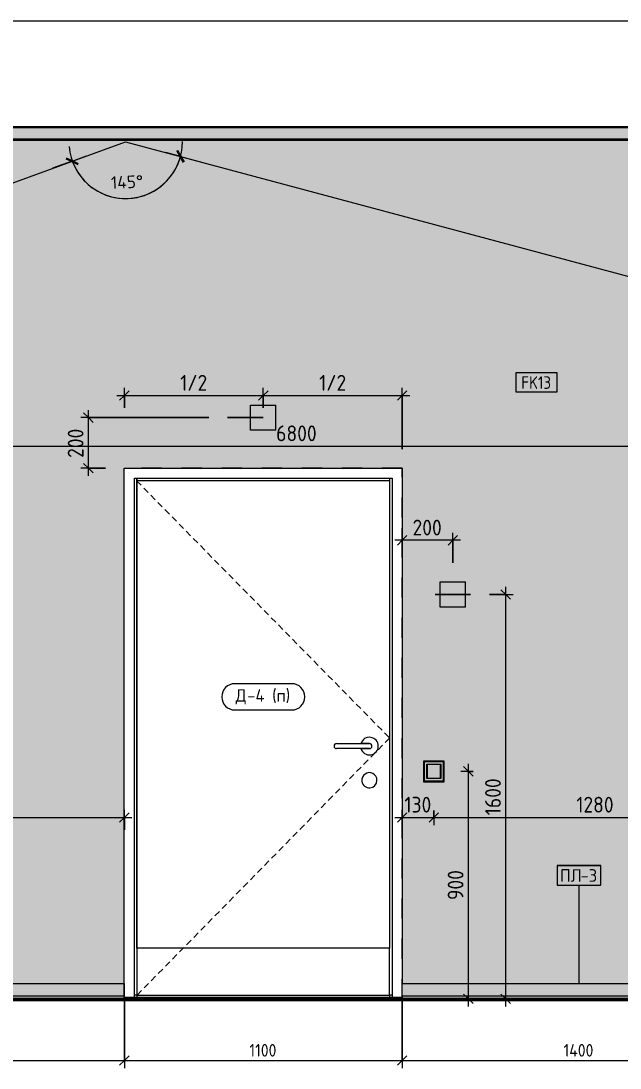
# Model space of a CAD drawing. Header units: millimetres. Extents: x 35124 to 170704, y -1987 to 12522.
# Drawn here: x 127059 to 129430, y 8126 to 12270 of the extents above; entities that cross this region are included whole.
import ezdxf

# ---------------------------------------------------------------- set-up
doc = ezdxf.new("R2010")
doc.units = ezdxf.units.MM
doc.linetypes.add('200_ШТРИХ__ш1_п0_6_', pattern=[40, 25, -15])
doc.linetypes.add('Штрих', pattern=[158.75, 79.375, -79.375])
for name, color, linetype, lineweight in [('A-ANNO-DIMS', 7, 'Continuous', 9), ('A-ANNO-DIMS-25', 7, 'Continuous', 9), ('A-DOOR', 7, 'Continuous', 9), ('A-DOOR-2', 7, '200_ШТРИХ__ш1_п0_6_', 9), ('A-DOOR-3', 7, 'Штрих', 9), ('A-DOOR-FRAM-1', 7, 'Continuous', 9), ('A-DOOR-IDEN', 7, 'Continuous', 9), ('A-FLOR', 7, 'Continuous', 9), ('A-GENM', 7, 'Continuous', 9), ('A-GENM-IDEN', 7, 'Continuous', 9), ('A-WALL-IDEN', 7, 'Continuous', 9), ('A-WALL-PATT', 7, 'Continuous', 9), ('I-WALL', 7, 'Continuous', 9), ('Ограждение', 7, 'Continuous', 9), ('Поручни', 7, 'Continuous', 9), ('Электрические приборы', 7, 'Continuous', 9)]:
    doc.layers.add(name, color=color, linetype=linetype, lineweight=lineweight)
for name, color, linetype, lineweight, true_color in [('A-CLNG-1', 7, 'Continuous', 9, 0x787878), ('A-CLNG-FNSH-1', 7, 'Continuous', 30, 0x3c3c3c), ('A-FLOR-1', 7, 'Continuous', 9, 0x787878), ('A-FLOR-FNSH-1', 7, 'Continuous', 30, 0x3c3c3c), ('Q-SPCQ-1', 9, 'Continuous', 9, 0x808080), ('Q-SPCQ-2', 7, 'Continuous', 9, 0x7f7f7f)]:
    doc.layers.add(name, color=color, linetype=linetype, lineweight=lineweight, true_color=true_color)
doc.styles.add('GOST Common_1', font='GOST_Common.ttf', dxfattribs={"height": 50})
doc.styles.add('GOST Common_2', font='GOST_Common.ttf', dxfattribs={"width": 0.9, "height": 50})
doc.styles.add('ISOCPEUR_1', font='isocpeur.ttf', dxfattribs={"width": 0.9, "height": 62.5})
doc.styles.add('ISOCPEUR_2', font='isocpeur.ttf', dxfattribs={"width": 0.9, "height": 50})
doc.styles.add('ISOCPEUR_3', font='isocpeur.ttf', dxfattribs={"height": 50})
doc.dimstyles.new('ISO-2_0_0_9К_Средний_округл2', dxfattribs={"dimscale": 304.8, "dimtxt": 49.799059, "dimasz": 0.123031, "dimexe": 0.098425, "dimexo": 0, "dimgap": 0, "dimtad": 1, "dimdec": 0, "dimrnd": 10, "dimzin": 0, "dimdsep": 46, "dimtxsty": 'ISOCPEUR_2', "dimblk1": 'OBLIQUE', "dimblk2": 'OBLIQUE', "dimsah": 1, "dimcen": 0.09, "dimdle": 0.098425, "dimazin": 0, "dimtfac": 1, "dimtdec": 4, "dimtix": 1, "dimtmove": 0, "dimatfit": 3, "dimfxl": 1, "dimtvp": 1, "dimtolj": 1, "dimtzin": 0, "dimarcsym": 2})
doc.dimstyles.new('ISO-2_0_1_0K__СРЕДНИЙ_3', dxfattribs={"dimscale": 304.8, "dimtxt": 49.799059, "dimasz": 0.123031, "dimexe": 0.19685, "dimexo": 0.123031, "dimgap": 0.082021, "dimtad": 1, "dimdec": 3, "dimrnd": 0.001, "dimdsep": 46, "dimtxsty": 'ISOCPEUR_3', "dimblk1": 'OBLIQUE', "dimblk2": 'OBLIQUE', "dimsah": 1, "dimcen": 0.09, "dimdle": 0.19685, "dimadec": 0, "dimazin": 0, "dimtfac": 1, "dimtdec": 4, "dimtix": 1, "dimtmove": 0, "dimatfit": 3, "dimfxl": 1, "dimtvp": 1, "dimtolj": 1, "dimtzin": 0, "dimarcsym": 2})
doc.dimstyles.new('ISO-2_5_0_9К_БОЛЬШОЙ_1', dxfattribs={"dimscale": 304.8, "dimtxt": 62.248823, "dimasz": 0.123031, "dimexe": 0.098425, "dimexo": 0.246063, "dimgap": 0, "dimtad": 1, "dimdec": 0, "dimrnd": 10, "dimzin": 0, "dimdsep": 46, "dimtxsty": 'ISOCPEUR_1', "dimblk1": 'OBLIQUE', "dimblk2": 'OBLIQUE', "dimsah": 1, "dimcen": 0.09, "dimdle": 0.098425, "dimazin": 0, "dimtfac": 1, "dimtdec": 4, "dimtix": 1, "dimtmove": 0, "dimatfit": 3, "dimfxl": 1, "dimtvp": 1, "dimtolj": 1, "dimtzin": 0, "dimarcsym": 2})

# ---------------------------------------------------------------- blocks, each defined once
blk = doc.blocks.new('110_Дверь_СКБ_1Ст_Внутренняя1 - Д-4 1100x2100h_су мгн-31586709-Развертка 3_19-3')
at = {"layer": 'A-DOOR'}
for p, q in [((-68310, 10450), (-69310, 10450)), ((-69310, 8600), (-69310, 10450)), ((-68310, 10450), (-68310, 8600)), ((-68520, 9410), (-68390, 9410)), ((-68390, 9410), (-68423.5, 9410)), ((-68390, 9390), (-68520, 9390)), ((-68423.5, 9390), (-68390, 9390)), ((-68310, 8600), (-69310, 8600)), ((-69310, 8600), (-69310, 8414)), ((-68310, 8414), (-68310, 8600)), ((-69310, 8414), (-68310, 8414))]:
    blk.add_line(p, q, dxfattribs=at)
for centre, radius, start, end in [((-68520, 9400), 10, 90, 270), ((-68390, 9400), 35, 0, 163.3985), ((-68390, 9400), 10, 270, 90), ((-68390, 9400), 10, 270, 90), ((-68390, 9400), 35, 196.6015, 0), ((-68390, 9265), 30, 0, 188.1699), ((-68390, 9265), 30, 188.1699, 0)]:
    blk.add_arc(centre, radius, start, end, dxfattribs=at)
at = {"layer": 'A-DOOR-2'}
for p, q in [((-69311.4, 10450), (-68310, 9432)), ((-68310, 9432), (-68363.4, 9377.6)), ((-68367.2, 9373.8), (-69310, 8414))]:
    blk.add_line(p, q, dxfattribs=at)
at = {"layer": 'A-DOOR-3'}
for p, q in [((-68260, 10500), (-69360, 10500)), ((-69360, 8400), (-69360, 10500)), ((-68260, 10500), (-69360, 10500)), ((-69360, 8400), (-69360, 10500)), ((-68260, 8400), (-68260, 10500)), ((-68260, 8400), (-68260, 10500))]:
    blk.add_line(p, q, dxfattribs=at)
at = {"layer": 'A-DOOR-FRAM-1'}
for p, q in [((-69320, 8406.3), (-69320, 10460)), ((-69320, 10460), (-68300, 10460)), ((-69310, 10450), (-69310, 10460)), ((-69310, 10460), (-69310, 8600)), ((-68310, 10450), (-69310, 10450)), ((-68310, 10460), (-68310, 10450)), ((-68310, 10460), (-68310, 8600)), ((-68300, 10460), (-68300, 8406.3)), ((-69310, 8414), (-69320, 8414)), ((-69310, 8414), (-69310, 8406.3)), ((-68310, 8414), (-68310, 8406.3)), ((-68300, 8414), (-68310, 8414))]:
    blk.add_line(p, q, dxfattribs=at)
blk = doc.blocks.new('Плинтус - Плинтус темный _ст_школа_-33411252-Развертка 3_19-3')
at = {"layer": 'A-GENM'}
blk.add_hatch(color=256, dxfattribs=at).paths.add_polyline_path([(-70710, 8410), (-69360.5, 8410), (-69360.5, 8460), (-70710, 8460)])
for p, q in [((-70710, 8460), (-69360.5, 8460)), ((-70710, 8410), (-70710, 8460)), ((-69360.5, 8460), (-69360.5, 8410)), ((-69360.5, 8410), (-70710, 8410))]:
    blk.add_line(p, q, dxfattribs=at)
blk = doc.blocks.new('Плинтус - Плинтус темный _ст_школа_-33411210-Развертка 3_19-3')
at = {"layer": 'A-GENM'}
blk.add_hatch(color=256, dxfattribs=at).paths.add_polyline_path([(-67443.1, 8410), (-66860, 8410), (-66860, 8460), (-68260.5, 8460), (-68260.5, 8410), (-67730.1, 8410)])
for p, q in [((-68260.5, 8460), (-66860, 8460)), ((-68260.5, 8410), (-68260.5, 8460)), ((-66860, 8460), (-66860, 8410)), ((-66860, 8410), (-68260.5, 8410))]:
    blk.add_line(p, q, dxfattribs=at)
blk = doc.blocks.new('Switch1 - Svitch х1-27745830-Развертка 3_19-3')
at = {"layer": 'Электрические приборы'}
h = blk.add_hatch(color=256, dxfattribs=at)
h.paths.add_polyline_path([(-68094, 9259), (-68094, 9341), (-68176, 9341), (-68176, 9259), (-68097, 9259)])
h.paths.add_polyline_path([(-68162, 9260), (-68175, 9260), (-68175, 9340), (-68095, 9340), (-68095, 9260), (-68160.7, 9260)])
h = blk.add_hatch(color=256, dxfattribs=at)
h.paths.add_polyline_path([(-68163, 9262), (-68097, 9262), (-68097, 9338), (-68173, 9338), (-68173, 9262)])
h.paths.add_polyline_path([(-68163, 9272), (-68163, 9328), (-68107, 9328), (-68107, 9272), (-68162, 9272)])
h.paths.add_polyline_path([(-68108, 9273), (-68108, 9327), (-68162, 9327), (-68162, 9273), (-68124.8, 9273)])
for p, q in [((-68176, 9341), (-68176, 9259)), ((-68094, 9341), (-68176, 9341)), ((-68175, 9340), (-68095, 9340)), ((-68175, 9260), (-68175, 9340)), ((-68173, 9338), (-68173, 9262)), ((-68097, 9338), (-68173, 9338)), ((-68163, 9328), (-68107, 9328)), ((-68163, 9272), (-68163, 9328)), ((-68162, 9327), (-68162, 9273)), ((-68108, 9327), (-68162, 9327)), ((-68108, 9273), (-68108, 9327)), ((-68107, 9328), (-68107, 9272)), ((-68097, 9262), (-68097, 9338)), ((-68095, 9340), (-68095, 9260)), ((-68094, 9259), (-68094, 9341)), ((-68176, 9259), (-68094, 9259)), ((-68095, 9260), (-68175, 9260)), ((-68173, 9262), (-68097, 9262)), ((-68107, 9272), (-68163, 9272)), ((-68162, 9273), (-68108, 9273))]:
    blk.add_line(p, q, dxfattribs=at)
blk = doc.blocks.new('Проводная кнопка сброса GC-0421W1 - Кнопка выхода 2-29719815-Развертка 3_19-3')
at = {"layer": 'Q-SPCQ-2'}
blk.add_hatch(color=256, dxfattribs=at).paths.add_polyline_path([(-68110, 9950), (-68010, 9950), (-68010, 10050), (-68110, 10050)])
at = {"layer": 'Q-SPCQ-1'}
for p, q in [((-68110, 10050), (-68010, 10050)), ((-68110, 9950), (-68110, 10050)), ((-68010, 9950), (-68010, 10050)), ((-68129.2, 10000), (-67990.1, 10000)), ((-67990.1, 10000), (-68129.2, 10000)), ((-68010.4, 10000), (-68109.3, 10000)), ((-68108.8, 10000), (-68009.8, 10000)), ((-68099.9, 10000), (-68020.7, 10000)), ((-68020.7, 10000), (-68099.9, 10000)), ((-68010, 9950), (-68110, 9950))]:
    blk.add_line(p, q, dxfattribs=at)
blk = doc.blocks.new('оповещатель охранно-звуковойrfa - Сигнальная лампа-29719814-Развертка 3_19-3')
at = {"layer": 'Q-SPCQ-2'}
blk.add_hatch(color=256, dxfattribs=at).paths.add_polyline_path([(-68760, 10650), (-68760, 10750), (-68860, 10750), (-68860, 10650)])
at = {"layer": 'Q-SPCQ-1'}
for p, q in [((-68860, 10750), (-68760, 10750)), ((-68860, 10650), (-68860, 10750)), ((-68760, 10650), (-68760, 10750)), ((-68952.1, 10700), (-68810.4, 10700)), ((-68952.1, 10700), (-68810.4, 10700)), ((-68810.4, 10700), (-68952.1, 10700)), ((-68952.1, 10700), (-68810.4, 10700)), ((-68950.4, 10700), (-68811.4, 10700)), ((-68811.4, 10700), (-68950.4, 10700)), ((-68760, 10650), (-68860, 10650))]:
    blk.add_line(p, q, dxfattribs=at)
blk = doc.blocks.new('Ограждение - Ограждение-32882246-Развертка 3_19-3')
at = {"layer": 'Ограждение'}
blk.add_hatch(color=256, dxfattribs=at).paths.add_polyline_path([(-69244.2, 8400), (-68605.5, 8400), (-68605.5, 8402), (-68265.5, 8402), (-68265.5, 8400), (-68260, 8400), (-68260, 8406.3), (-69360, 8406.3), (-69360, 8400), (-69334.2, 8400), (-69334.2, 8402), (-69244.2, 8402)])
at = {"layer": 'Поручни'}
blk.add_line((-69360, 8406.3), (-68260, 8406.3), dxfattribs=at)
blk = doc.blocks.new('DIMBLOCK64-Развертка 3_19-3')
at = {"layer": 'A-ANNO-DIMS-25'}
for p, q in [((126118.3, 8410), (126118.3, 8125.8)), ((126118.3, 8155.8), (126118.3, 8410)), ((127468.3, 8400), (127468.3, 8125.8)), ((127468.3, 8155.8), (127468.3, 8400)), ((126118.3, 8155.8), (127468.3, 8155.8))]:
    blk.add_line(p, q, dxfattribs=at)
at = {"layer": 'A-ANNO-DIMS-25', "lineweight": 20}
for p, q in [((126118.3, 8155.8), (126137, 8174.6)), ((127468.3, 8155.8), (127487, 8174.6)), ((126118.3, 8155.8), (126099.5, 8137.1)), ((127468.3, 8155.8), (127449.5, 8137.1))]:
    blk.add_line(p, q, dxfattribs=at)
at = {"layer": 'A-ANNO-DIMS-25', "color": 0, "insert": (126734.4, 8221.1), "char_height": 50, "width": 141.353, "attachment_point": 1, "line_spacing_factor": 1.149209, "style": 'ISOCPEUR_2'}
blk.add_mtext('1350', dxfattribs=at)
blk = doc.blocks.new('_Oblique')
at = {"color": 0, "linetype": 'ByBlock', "lineweight": -2}
blk.add_line((-0.5, -0.5), (0.5, 0.5), dxfattribs=at)
blk = doc.blocks.new('DIMBLOCK65-Развертка 3_19-3')
at = {"layer": 'A-ANNO-DIMS-25'}
for p, q in [((127468.3, 8400), (127468.3, 8125.8)), ((127468.3, 8155.8), (127468.3, 8400)), ((128567.8, 8410), (128567.8, 8125.8)), ((128567.8, 8155.8), (128567.8, 8410)), ((127468.3, 8155.8), (128567.8, 8155.8))]:
    blk.add_line(p, q, dxfattribs=at)
at = {"layer": 'A-ANNO-DIMS-25', "lineweight": 20}
for p, q in [((127468.3, 8155.8), (127487, 8174.6)), ((128567.8, 8155.8), (128586.5, 8174.6)), ((127468.3, 8155.8), (127449.5, 8137.1)), ((128567.8, 8155.8), (128549, 8137.1))]:
    blk.add_line(p, q, dxfattribs=at)
at = {"layer": 'A-ANNO-DIMS-25', "color": 0, "insert": (127963.4, 8221.1), "char_height": 50, "width": 131.01, "attachment_point": 1, "line_spacing_factor": 1.149209, "style": 'ISOCPEUR_2'}
blk.add_mtext('1100', dxfattribs=at)
blk = doc.blocks.new('DIMBLOCK66-Развертка 3_19-3')
at = {"layer": 'A-ANNO-DIMS-25'}
for p, q in [((128567.8, 8410), (128567.8, 8125.8)), ((128567.8, 8155.8), (128567.8, 8410)), ((129968.3, 8400), (129968.3, 8125.8)), ((129968.3, 8155.8), (129968.3, 8400)), ((128567.8, 8155.8), (129968.3, 8155.8))]:
    blk.add_line(p, q, dxfattribs=at)
at = {"layer": 'A-ANNO-DIMS-25', "lineweight": 20}
for p, q in [((128567.8, 8155.8), (128586.5, 8174.6)), ((129968.3, 8155.8), (129987, 8174.6)), ((128567.8, 8155.8), (128549, 8137.1)), ((129968.3, 8155.8), (129949.5, 8137.1))]:
    blk.add_line(p, q, dxfattribs=at)
at = {"layer": 'A-ANNO-DIMS-25', "color": 0, "insert": (129206.7, 8221.1), "char_height": 50, "width": 147.099, "attachment_point": 1, "line_spacing_factor": 1.149209, "style": 'ISOCPEUR_2'}
blk.add_mtext('1400', dxfattribs=at)
blk = doc.blocks.new('DIMBLOCK81-Развертка 3_19-3')
at = {"layer": 'A-ANNO-DIMS-25'}
for p, q in [((127262.1, 11715), (127318.5, 11735.5)), ((127690.5, 11733.7), (127632.6, 11749.2)), ((127690.5, 11733.7), (127770.2, 11712.3)), ((127262.1, 11715), (127184.6, 11686.8)), ((127262.1, 11715), (127262.1, 11715))]:
    blk.add_line(p, q, dxfattribs=at)
at = {"layer": 'A-ANNO-DIMS-25', "lineweight": 30}
for p, q in [((127690.5, 11733.7), (127677.3, 11756.6)), ((127690.5, 11733.7), (127703.8, 11710.7)), ((127262.1, 11715), (127238.1, 11726.2)), ((127262.1, 11715), (127286.1, 11703.8))]:
    blk.add_line(p, q, dxfattribs=at)
at = {"layer": 'A-ANNO-DIMS-25'}
for start, end in [(184.7079, 0.2921), (200, 345)]:
    blk.add_arc((127473.4, 11791.9), 224.8, start, end, dxfattribs=at)
at = {"layer": 'A-ANNO-DIMS-25', "color": 0, "insert": (127414.2, 11654.7), "char_height": 50, "width": 156.292, "attachment_point": 1, "rotation": 2.5, "line_spacing_factor": 1.149209, "style": 'ISOCPEUR_3'}
blk.add_mtext('145°', dxfattribs=at)
blk = doc.blocks.new('DIMBLOCK83-Развертка 3_19-3')
at = {"layer": 'A-ANNO-DIMS-25'}
for p, q in [((124748.3, 10539), (124748.3, 10617.5)), ((131548.3, 10539), (131548.3, 10617.5)), ((124718.3, 10587.5), (131578.3, 10587.5)), ((124748.3, 10587.5), (124748.3, 10539)), ((131548.3, 10587.5), (131548.3, 10539))]:
    blk.add_line(p, q, dxfattribs=at)
at = {"layer": 'A-ANNO-DIMS-25', "lineweight": 20}
for p, q in [((124748.3, 10587.5), (124729.5, 10568.7)), ((124748.3, 10587.5), (124767, 10606.2)), ((131548.3, 10587.5), (131529.5, 10568.7)), ((131548.3, 10587.5), (131567, 10606.2))]:
    blk.add_line(p, q, dxfattribs=at)
at = {"layer": 'A-ANNO-DIMS-25', "color": 0, "insert": (128069.2, 10669.1), "char_height": 62.5, "width": 189.619, "attachment_point": 1, "line_spacing_factor": 1.149209, "style": 'ISOCPEUR_1'}
blk.add_mtext('6800', dxfattribs=at)
blk = doc.blocks.new('DIMBLOCK85-Развертка 3_19-3')
at = {"layer": 'A-ANNO-DIMS-25'}
for p, q in [((128829.8, 8370), (128829.8, 9330)), ((128848.3, 9300), (128799.8, 9300)), ((128829.8, 9300), (128848.3, 9300)), ((128878.3, 8400), (128799.8, 8400)), ((128829.8, 8400), (128878.3, 8400))]:
    blk.add_line(p, q, dxfattribs=at)
at = {"layer": 'A-ANNO-DIMS-25', "lineweight": 20}
for p, q in [((128829.8, 9300), (128811, 9318.8)), ((128829.8, 9300), (128848.5, 9281.2)), ((128829.8, 8400), (128811, 8418.7)), ((128829.8, 8400), (128848.5, 8381.2))]:
    blk.add_line(p, q, dxfattribs=at)
at = {"layer": 'A-ANNO-DIMS-25', "color": 0, "insert": (128748.1, 8790.7), "char_height": 62.5, "width": 142.215, "attachment_point": 1, "rotation": 90, "line_spacing_factor": 1.149209, "style": 'ISOCPEUR_1'}
blk.add_mtext('900', dxfattribs=at)
blk = doc.blocks.new('DIMBLOCK89-Развертка 3_19-3')
at = {"layer": 'A-ANNO-DIMS-25'}
for p, q in [((128538.3, 9117.7), (128693.3, 9117.7)), ((128568.3, 9069.2), (128568.3, 9147.7)), ((128568.3, 9117.7), (128568.3, 9069.2)), ((128693.3, 9145), (128693.3, 9087.7)), ((128693.3, 9117.7), (128693.3, 9145))]:
    blk.add_line(p, q, dxfattribs=at)
at = {"layer": 'A-ANNO-DIMS-25', "lineweight": 20}
for p, q in [((128568.3, 9117.7), (128549.5, 9099)), ((128568.3, 9117.7), (128587, 9136.5)), ((128693.3, 9117.7), (128674.5, 9099)), ((128693.3, 9117.7), (128712, 9136.5))]:
    blk.add_line(p, q, dxfattribs=at)
at = {"layer": 'A-ANNO-DIMS-25', "color": 0, "insert": (128576.9, 9199.4), "char_height": 62.5, "width": 129.286, "attachment_point": 1, "line_spacing_factor": 1.149209, "style": 'ISOCPEUR_1'}
blk.add_mtext('130', dxfattribs=at)
blk = doc.blocks.new('DIMBLOCK90-Развертка 3_19-3')
at = {"layer": 'A-ANNO-DIMS-25', "lineweight": 20}
for p, q in [((128693.3, 9117.7), (128674.5, 9099)), ((128693.3, 9117.7), (128712, 9136.5)), ((129968.3, 9117.7), (129949.5, 9099)), ((129968.3, 9117.7), (129987, 9136.5))]:
    blk.add_line(p, q, dxfattribs=at)
at = {"layer": 'A-ANNO-DIMS-25'}
for p, q in [((128693.3, 9145), (128693.3, 9087.7)), ((128693.3, 9117.7), (128693.3, 9145)), ((128693.3, 9117.7), (129998.3, 9117.7)), ((129968.3, 9069.2), (129968.3, 9147.7)), ((129968.3, 9117.7), (129968.3, 9069.2))]:
    blk.add_line(p, q, dxfattribs=at)
at = {"layer": 'A-ANNO-DIMS-25', "color": 0, "insert": (129257.1, 9199.4), "char_height": 62.5, "width": 176.691, "attachment_point": 1, "line_spacing_factor": 1.149209, "style": 'ISOCPEUR_1'}
blk.add_mtext('1280', dxfattribs=at)
blk = doc.blocks.new('DIMBLOCK92-Развертка 3_19-3')
at = {"layer": 'A-ANNO-DIMS-25', "lineweight": 20}
for p, q in [((126268.3, 9117.7), (126249.5, 9099)), ((126268.3, 9117.7), (126287, 9136.5)), ((127468.3, 9117.7), (127449.5, 9099)), ((127468.3, 9117.7), (127487, 9136.5))]:
    blk.add_line(p, q, dxfattribs=at)
at = {"layer": 'A-ANNO-DIMS-25'}
for p, q in [((126268.3, 9145), (126268.3, 9087.7)), ((126268.3, 9117.7), (126268.3, 9145)), ((126268.3, 9117.7), (127498.3, 9117.7)), ((127468.3, 9069.2), (127468.3, 9147.7)), ((127468.3, 9117.7), (127468.3, 9069.2))]:
    blk.add_line(p, q, dxfattribs=at)
at = {"layer": 'A-ANNO-DIMS-25', "color": 0, "insert": (126794.6, 9199.4), "char_height": 62.5, "width": 176.691, "attachment_point": 1, "line_spacing_factor": 1.149209, "style": 'ISOCPEUR_1'}
blk.add_mtext('1200', dxfattribs=at)
blk = doc.blocks.new('DIMBLOCK93-Развертка 3_19-3')
at = {"layer": 'A-ANNO-DIMS-25'}
for p, q in [((127468.3, 10739), (127468.3, 10817.5)), ((128018.3, 10739), (128018.3, 10817.5)), ((127438.3, 10787.5), (128018.3, 10787.5)), ((127468.3, 10787.5), (127468.3, 10739)), ((128018.3, 10787.5), (128018.3, 10739))]:
    blk.add_line(p, q, dxfattribs=at)
at = {"layer": 'A-ANNO-DIMS-25', "lineweight": 20}
for p, q in [((127468.3, 10787.5), (127449.5, 10768.7)), ((127468.3, 10787.5), (127487, 10806.2)), ((128018.3, 10787.5), (127999.5, 10768.7)), ((128018.3, 10787.5), (128037, 10806.2))]:
    blk.add_line(p, q, dxfattribs=at)
at = {"layer": 'A-ANNO-DIMS-25', "color": 0, "insert": (127689.4, 10869.1), "char_height": 62.5, "width": 129.286, "attachment_point": 1, "line_spacing_factor": 1.149209, "style": 'ISOCPEUR_1'}
blk.add_mtext('1/2', dxfattribs=at)
blk = doc.blocks.new('DIMBLOCK94-Развертка 3_19-3')
at = {"layer": 'A-ANNO-DIMS-25'}
for p, q in [((128018.3, 10739), (128018.3, 10817.5)), ((128568.3, 10575), (128568.3, 10817.5)), ((128018.3, 10787.5), (128598.3, 10787.5)), ((128018.3, 10787.5), (128018.3, 10739)), ((128568.3, 10787.5), (128568.3, 10575))]:
    blk.add_line(p, q, dxfattribs=at)
at = {"layer": 'A-ANNO-DIMS-25', "lineweight": 20}
for p, q in [((128018.3, 10787.5), (127999.5, 10768.7)), ((128018.3, 10787.5), (128037, 10806.2)), ((128568.3, 10787.5), (128549.5, 10768.7)), ((128568.3, 10787.5), (128587, 10806.2))]:
    blk.add_line(p, q, dxfattribs=at)
at = {"layer": 'A-ANNO-DIMS-25', "color": 0, "insert": (128239.4, 10869.1), "char_height": 62.5, "width": 129.286, "attachment_point": 1, "line_spacing_factor": 1.149209, "style": 'ISOCPEUR_1'}
blk.add_mtext('1/2', dxfattribs=at)
blk = doc.blocks.new('DIMBLOCK95-Развертка 3_19-3')
at = {"layer": 'A-ANNO-DIMS-25'}
for p, q in [((127802.8, 10700), (127295.8, 10700)), ((127325.8, 10470), (127325.8, 10730)), ((127325.8, 10700), (127802.8, 10700)), ((127393.3, 10500), (127295.8, 10500)), ((127325.8, 10500), (127393.3, 10500))]:
    blk.add_line(p, q, dxfattribs=at)
at = {"layer": 'A-ANNO-DIMS-25', "lineweight": 20}
for p, q in [((127325.8, 10700), (127307.1, 10718.8)), ((127325.8, 10700), (127344.6, 10681.2)), ((127325.8, 10500), (127307.1, 10518.8)), ((127325.8, 10500), (127344.6, 10481.2))]:
    blk.add_line(p, q, dxfattribs=at)
at = {"layer": 'A-ANNO-DIMS-25', "color": 0, "insert": (127244.2, 10540.7), "char_height": 62.5, "width": 142.215, "attachment_point": 1, "rotation": 90, "line_spacing_factor": 1.149209, "style": 'ISOCPEUR_1'}
blk.add_mtext('200', dxfattribs=at)
blk = doc.blocks.new('DIMBLOCK96-Развертка 3_19-3')
at = {"layer": 'A-ANNO-DIMS-25'}
for p, q in [((128568.3, 10262.9), (128568.3, 10184.5)), ((128568.3, 10214.5), (128568.3, 10262.9)), ((128768.3, 10125), (128768.3, 10244.5)), ((128798.3, 10214.5), (128538.3, 10214.5)), ((128768.3, 10214.5), (128768.3, 10125))]:
    blk.add_line(p, q, dxfattribs=at)
at = {"layer": 'A-ANNO-DIMS-25', "lineweight": 20}
for p, q in [((128568.3, 10214.5), (128549.5, 10195.7)), ((128568.3, 10214.5), (128587, 10233.2)), ((128768.3, 10214.5), (128749.5, 10195.7)), ((128768.3, 10214.5), (128787, 10233.2))]:
    blk.add_line(p, q, dxfattribs=at)
at = {"layer": 'A-ANNO-DIMS-25', "color": 0, "insert": (128609, 10296.1), "char_height": 62.5, "width": 142.215, "attachment_point": 1, "line_spacing_factor": 1.149209, "style": 'ISOCPEUR_1'}
blk.add_mtext('200', dxfattribs=at)
blk = doc.blocks.new('DIMBLOCK97-Развертка 3_19-3')
at = {"layer": 'A-ANNO-DIMS-25'}
for p, q in [((128977.6, 8370), (128977.6, 10030)), ((128914.1, 10000), (129007.6, 10000)), ((128977.6, 10000), (128914.1, 10000)), ((129026.1, 8400), (128947.6, 8400)), ((128977.6, 8400), (129026.1, 8400))]:
    blk.add_line(p, q, dxfattribs=at)
at = {"layer": 'A-ANNO-DIMS-25', "lineweight": 20}
for p, q in [((128977.6, 10000), (128958.9, 10018.8)), ((128977.6, 10000), (128996.4, 9981.2)), ((128977.6, 8400), (128958.9, 8418.7)), ((128977.6, 8400), (128996.4, 8381.2))]:
    blk.add_line(p, q, dxfattribs=at)
at = {"layer": 'A-ANNO-DIMS-25', "color": 0, "insert": (128896, 9126.4), "char_height": 62.5, "width": 176.691, "attachment_point": 1, "rotation": 90, "line_spacing_factor": 1.149209, "style": 'ISOCPEUR_1'}
blk.add_mtext('1600', dxfattribs=at)
blk = doc.blocks.new('Mark Reiling - Mark Reiling-26174330-Развертка 3_19-3')
at = {"layer": 'A-GENM-IDEN'}
for p, q in [((-74848.2, 8917.8), (-74848.2, 8839)), ((-74848.2, 8917.8), (-74674.8, 8917.8)), ((-74674.8, 8917.8), (-74848.2, 8917.8)), ((-74848.2, 8917.8), (-74848.2, 8839)), ((-74674.8, 8839), (-74674.8, 8917.8)), ((-74674.8, 8839), (-74674.8, 8917.8)), ((-74848.2, 8839), (-74674.8, 8839)), ((-74848.2, 8839), (-74674.8, 8839))]:
    blk.add_line(p, q, dxfattribs=at)
blk = doc.blocks.new('М_стена_0001 - Типоразмер_без рамки-25382661-Развертка 3_19-3')
at = {"layer": 'A-WALL-IDEN'}
for p, q in [((-56338.6, 10138.1), (-56501.8, 10138.1)), ((-56501.8, 10138.1), (-56501.8, 10063.1)), ((-56338.6, 10063.1), (-56338.6, 10138.1)), ((-56501.8, 10063.1), (-56338.6, 10063.1))]:
    blk.add_line(p, q, dxfattribs=at)
blk = doc.blocks.new('М_двери - Типоразмер_рамка-25223575-Развертка 3_19-3')
at = {"layer": 'A-DOOR-IDEN'}
for p, q in [((-66286.1, 9647), (-66510.9, 9647)), ((-66510.9, 9543), (-66286.1, 9543))]:
    blk.add_line(p, q, dxfattribs=at)
for centre, start, end in [((-66510.9, 9595), 90, 270), ((-66286.1, 9595), 270, 90)]:
    blk.add_arc(centre, 52, start, end, dxfattribs=at)

msp = doc.modelspace()

# ---------------------------------------------------------------- hatches: boundary and pattern name
at = {"layer": 'A-CLNG-1'}
msp.add_hatch(color=256, dxfattribs=at).paths.add_polyline_path([(138858.2568, 11800), (158067.2569, 11800), (158067.2569, 11850), (121369.2568, 11850), (121369.2568, 11800), (137422.0699, 11800)])
at = {"layer": 'A-FLOR'}
msp.add_hatch(color=256, dxfattribs=at).paths.add_polyline_path([(128398.1086, 8400), (128562.7806, 8400.2022), (128562.7806, 8402), (128340.6732, 8402), (128340.6732, 8400)])
at = {"layer": 'A-FLOR-1'}
msp.add_hatch(color=256, dxfattribs=at).paths.add_polyline_path([(157801.3892, 8394.5043), (158088.2569, 8394.5043), (158088.2569, 8395), (121348.2406, 8395), (121348.2568, 8394.5043), (157788.2569, 8394.5043)])
h = msp.add_hatch(color=256, dxfattribs=at)
h.paths.add_polyline_path([(127518.2568, 8400), (127584.0728, 8400), (127584.0728, 8402), (127494.0728, 8402), (127494.0728, 8400), (127508.2568, 8400)])
h.paths.add_polyline_path([(128340.6732, 8400), (128340.6732, 8402), (128222.7912, 8402), (128222.7912, 8400), (128237.0246, 8400)])
at = {"layer": 'A-WALL-PATT'}
h = msp.add_hatch(color=256, dxfattribs=at)
h.paths.add_polyline_path([(124748.2568, 8400), (124748.2568, 8410), (124523.2568, 8410), (124523.2568, 8400), (124649.1162, 8400)])
h.paths.add_polyline_path([(157198.2568, 8400), (157468.2568, 8400), (157468.2568, 8402), (158067.2569, 8402), (158067.2569, 8410), (157198.2568, 8410)])
h.paths.add_polyline_path([(131681.4166, 8450), (136358.2568, 8450), (136358.2568, 11800), (122749.2568, 11800), (122749.2568, 8450), (123123.2568, 8450), (123123.2568, 10500), (124523.2568, 10500), (124523.2568, 8460), (124748.2568, 8460), (124748.2568, 10800), (127473.3654, 11791.8584), (131548.2568, 10699.9946), (131548.2568, 8450), (131602.1204, 8450)])
h.paths.add_polyline_path([(141978.7146, 8450), (145968.2567, 8450), (145968.2567, 11800), (138858.2568, 11800), (138858.2568, 8450), (141942.8344, 8450)])
h.paths.add_polyline_path([(154644.0299, 8450), (154698.2568, 8450), (154698.2568, 11800), (148468.2567, 11800), (148468.3215, 8450), (154635.075, 8450)])
h.paths.add_polyline_path([(158052.904, 8460), (158067.2569, 8460), (158067.2569, 11800), (157198.2568, 11800), (157198.2568, 8460), (158052.2569, 8460)])
h.paths.add_polyline_path([(132829.5472, 10600), (132718.2568, 10600), (132718.2568, 11000), (133918.2568, 11000), (133918.2568, 10600)])
h.paths.add_polyline_path([(151918.2567, 10600), (150718.2567, 10600), (150718.2567, 11000), (151918.2567, 11000)])
h.paths.add_polyline_path([(141718.2568, 10600), (141718.2568, 11000), (142918.2568, 11000), (142918.2568, 10600), (142014.5926, 10600)])
h = msp.add_hatch(color=256, dxfattribs=at)
h.paths.add_polyline_path([(124748.2568, 8400), (125168.2568, 8400), (125168.2568, 8410), (124748.2568, 8410)])
h.paths.add_polyline_path([(129098.1226, 8400), (129968.2568, 8400), (129968.2568, 8410), (128568.2568, 8410), (128568.2568, 8400), (128811.0899, 8400)])
h.paths.add_polyline_path([(126514.8286, 8400), (127468.2568, 8400), (127468.2568, 10500), (128568.2568, 10500), (128568.2568, 8460), (129968.2568, 8460), (129968.2568, 10500), (130918.2568, 10500), (130918.2568, 8450), (131548.2568, 8450), (131548.2568, 10699.9946), (127473.3654, 11791.8584), (124748.2568, 10800), (124748.2568, 8460), (125168.2568, 8460), (125168.2568, 10500), (126118.2568, 10500), (126118.2568, 8460), (127467.7763, 8460), (127467.7763, 8410), (126118.2568, 8410), (126118.2568, 8400), (126371.3122, 8400)])
h.paths.add_polyline_path([(131069.2568, 9259), (131027.2568, 9259), (131027.2568, 9341), (131109.2568, 9341), (131109.2568, 9259), (131073.9976, 9259)])
h.paths.add_polyline_path([(128665.2568, 9259), (128652.2568, 9259), (128652.2568, 9341), (128734.2568, 9341), (128734.2568, 9259), (128666.2568, 9259)])
h.paths.add_polyline_path([(126227.2568, 9259), (126227.2568, 9341), (126309.2568, 9341), (126309.2568, 9259), (126227.7959, 9259)])
h.paths.add_polyline_path([(126267.2568, 9260), (126308.2568, 9260), (126308.2568, 9340), (126228.2568, 9340), (126228.2568, 9260), (126263.675, 9260)])
h.paths.add_polyline_path([(128667.5736, 9260), (128733.2568, 9260), (128733.2568, 9340), (128653.2568, 9340), (128653.2568, 9260), (128666.2568, 9260)])
h.paths.add_polyline_path([(131040.2568, 9260), (131108.2568, 9260), (131108.2568, 9340), (131028.2568, 9340), (131028.2568, 9260), (131030.2568, 9260)])
h.paths.add_polyline_path([(126296.2568, 9262), (126230.2568, 9262), (126230.2568, 9338), (126306.2568, 9338), (126306.2568, 9262), (126299.5541, 9262)])
h.paths.add_polyline_path([(131096.2568, 9262), (131030.2568, 9262), (131030.2568, 9338), (131106.2568, 9338), (131106.2568, 9262)])
h.paths.add_polyline_path([(128667.5736, 9262), (128655.2568, 9262), (128655.2568, 9338), (128731.2568, 9338), (128731.2568, 9262), (128703.4526, 9262)])
h.paths.add_polyline_path([(126240.2568, 9272), (126296.2568, 9272), (126296.2568, 9328), (126240.2568, 9328), (126240.2568, 9273)])
h.paths.add_polyline_path([(131095.2568, 9272), (131096.2568, 9272), (131096.2568, 9328), (131040.2568, 9328), (131040.2568, 9272), (131069.2568, 9272)])
h.paths.add_polyline_path([(128665.2568, 9272), (128721.2568, 9272), (128721.2568, 9328), (128665.2568, 9328), (128665.2568, 9273)])
h.paths.add_polyline_path([(128667.5736, 9273), (128666.2568, 9273), (128666.2568, 9327), (128720.2568, 9327), (128720.2568, 9273), (128703.4526, 9273)])
h.paths.add_polyline_path([(126267.2568, 9273), (126241.2568, 9273), (126241.2568, 9327), (126295.2568, 9327), (126295.2568, 9273), (126269.2568, 9273)])
h.paths.add_polyline_path([(131067.2568, 9273), (131041.2568, 9273), (131041.2568, 9327), (131095.2568, 9327), (131095.2568, 9273), (131069.2568, 9273)])
h.paths.add_polyline_path([(128718.2568, 9950), (128718.2568, 10050), (128818.2568, 10050), (128818.2568, 9950), (128811.0899, 9950)])
h.paths.add_polyline_path([(127968.2568, 10650), (127968.2568, 10750), (128068.2568, 10750), (128068.2568, 10650)])

# ---------------------------------------------------------------- linework, layer by layer
at = {"layer": 'A-CLNG-FNSH-1'}
for p, q in [((158067.2569, 11850), (121369.2568, 11850)), ((158067.2569, 11801), (121369.2568, 11801)), ((121369.2568, 11800), (158067.2569, 11800))]:
    msp.add_line(p, q, dxfattribs=at)
at = {"layer": 'A-FLOR'}
for p, q in [((121348.2406, 12270), (158088.4219, 12270)), ((128340.6732, 8402), (128563.2261, 8402)), ((128563.2568, 8400), (128563.2568, 8402))]:
    msp.add_line(p, q, dxfattribs=at)
at = {"layer": 'A-FLOR-FNSH-1'}
for p, q in [((121348.2406, 8395), (158088.4219, 8395)), ((137493.2568, 8400), (121368.2568, 8400)), ((127584.0728, 8402), (127494.0728, 8402)), ((127494.0728, 8402), (127494.0728, 8400)), ((127584.0728, 8400), (127584.0728, 8402)), ((128340.6732, 8402), (128222.7912, 8402)), ((128222.7912, 8402), (128222.7912, 8400)), ((128340.6732, 8400), (128340.6732, 8402))]:
    msp.add_line(p, q, dxfattribs=at)
at = {"layer": 'A-GENM-IDEN'}
msp.add_line((129268.0165, 8460), (129268.0165, 8847.9553), dxfattribs=at)
at = {"layer": 'I-WALL'}
for p, q in [((124748.2568, 10800), (127473.3654, 11791.8584)), ((127473.3654, 11791.8584), (131548.2568, 10699.9946)), ((127468.2568, 8400), (127468.2568, 10500)), ((127468.2568, 10500), (128568.2568, 10500)), ((128568.2568, 10500), (128568.2568, 8460)), ((128568.2568, 8410), (128568.2568, 8400))]:
    msp.add_line(p, q, dxfattribs=at)

# ---------------------------------------------------------------- block references
at = {"layer": 'A-DOOR-FRAM-1'}
msp.add_blockref('110_Дверь_СКБ_1Ст_Внутренняя1 - Д-4 1100x2100h_су мгн-31586709-Развертка 3_19-3', (196828.2568, 0), dxfattribs=at)
at = {"layer": 'A-DOOR-IDEN'}
msp.add_blockref('М_двери - Типоразмер_рамка-25223575-Развертка 3_19-3', (194416.7568, 0), dxfattribs=at)
at = {"layer": 'A-GENM'}
for name in ['Плинтус - Плинтус темный _ст_школа_-33411252-Развертка 3_19-3', 'Плинтус - Плинтус темный _ст_школа_-33411210-Развертка 3_19-3']:
    msp.add_blockref(name, (196828.2568, 0), dxfattribs=at)
at = {"layer": 'A-GENM-IDEN'}
msp.add_blockref('Mark Reiling - Mark Reiling-26174330-Развертка 3_19-3', (204029.5165, 10), dxfattribs=at)
at = {"layer": 'A-WALL-IDEN'}
msp.add_blockref('М_стена_0001 - Типоразмер_без рамки-25382661-Развертка 3_19-3', (185519.8245, 739.1858), dxfattribs=at)
at = {"layer": 'Q-SPCQ-1'}
for name in ['оповещатель охранно-звуковойrfa - Сигнальная лампа-29719814-Развертка 3_19-3', 'Проводная кнопка сброса GC-0421W1 - Кнопка выхода 2-29719815-Развертка 3_19-3']:
    msp.add_blockref(name, (196828.2568, 0), dxfattribs=at)
at = {"layer": 'Поручни'}
msp.add_blockref('Ограждение - Ограждение-32882246-Развертка 3_19-3', (196828.2568, 0), dxfattribs=at)
at = {"layer": 'Электрические приборы'}
msp.add_blockref('Switch1 - Svitch х1-27745830-Развертка 3_19-3', (196828.2568, 0), dxfattribs=at)

# ---------------------------------------------------------------- texts
at = {"layer": 'A-DOOR-IDEN', "char_height": 50, "attachment_point": 1, "style": 'GOST Common_1'}
for s, insert, width in [('\\fGOST Common|b0|i0|c204|p34|;Д', (127908.4458, 9625.308), 56.118125), ('-4 (', (127954.7479, 9625.308), 140.295312), ('\\fGOST Common|b0|i0|c204|p34|;)', (128106.8833, 9625.308), 24.050625), ('\\fGOST Common|b0|i0|c204|p34|;п', (128070.5031, 9625.308), 44.092812)]:
    msp.add_mtext(s, dxfattribs=dict(at, insert=insert, width=width))
at = {"layer": 'A-GENM-IDEN', "char_height": 50, "attachment_point": 1, "style": 'GOST Common_1'}
for s, insert, width in [('ПЛ', (129192.8684, 8912.8485), 98.206719), ('-3', (129273.8971, 8912.8485), 86.181406)]:
    msp.add_mtext(s, dxfattribs=dict(at, insert=insert, width=width))
at = {"layer": 'A-WALL-IDEN', "insert": (129039.1272, 10863.6925), "char_height": 50, "width": 149.715141, "attachment_point": 1, "style": 'GOST Common_2'}
msp.add_mtext('FK13', dxfattribs=at)

# ---------------------------------------------------------------- dimensions: what is measured, and where the dimension line sits
at = {"layer": 'A-ANNO-DIMS'}
dim = msp.add_angular_dim_3p(base=(127390.3657, 11582.9357), center=(127473.3654, 11791.8584), p1=(127149.354, 11673.9279), p2=(127806.4222, 11702.6161), dimstyle='ISO-2_0_1_0K__СРЕДНИЙ_3', override={"dimpost": '<>', "dimfxl": 657.694232}, dxfattribs=at)
dim.commit()
dim.dimension.update_dxf_attribs({"geometry": 'DIMBLOCK81-Развертка 3_19-3', "text_midpoint": (127480.9903, 11617.219)})
for base, p1, p2, override, picture, middle in [((128018.2568, 10787.4746), (127468.2568, 10813.9911), (128018.2568, 10813.9911), {"dimpost": '<>', "dimfxl": 550}, 'DIMBLOCK93-Развертка 3_19-3', (127743.2568, 10818.7246)), ((128568.2568, 10787.4746), (128018.2568, 10813.9911), (128568.2568, 10500), {"dimpost": '<>', "dimfxl": 633.316996}, 'DIMBLOCK94-Развертка 3_19-3', (128293.2568, 10818.7246))]:
    dim = msp.add_linear_dim(base=base, p1=p1, p2=p2, text='1/2', dimstyle='ISO-2_5_0_9К_БОЛЬШОЙ_1', override=override, dxfattribs=at)
    dim.commit()
    dim.dimension.update_dxf_attribs({"geometry": picture, "text_midpoint": middle})
for base, p1, p2, override, picture, middle in [((127325.8294, 10700), (127468.2568, 10500), (127877.844, 10700), {"dimpost": '<>', "dimfxl": 455.808855}, 'DIMBLOCK95-Развертка 3_19-3', (127294.5794, 10600)), ((128977.6123, 10000), (128951.0958, 8400), (128839.0947, 10000), {"dimpost": '<>', "dimfxl": 1603.915286}, 'DIMBLOCK97-Развертка 3_19-3', (128946.3623, 9200)), ((128829.7687, 9300), (128803.2522, 8400), (128773.2568, 9300), {"dimpost": '<>', "dimfxl": 900.499708}, 'DIMBLOCK85-Развертка 3_19-3', (128798.5187, 8850))]:
    dim = msp.add_linear_dim(base=base, p1=p1, p2=p2, angle=90, dimstyle='ISO-2_5_0_9К_БОЛЬШОЙ_1', override=override, dxfattribs=at)
    dim.commit()
    dim.dimension.update_dxf_attribs({"geometry": picture, "text_midpoint": middle})
for base, p1, p2, dimstyle, override, picture, middle in [((131548.2568, 10587.4746), (124748.2568, 10613.9911), (131548.2568, 10613.9911), 'ISO-2_5_0_9К_БОЛЬШОЙ_1', {"dimpost": '<>', "dimfxl": 6800}, 'DIMBLOCK83-Развертка 3_19-3', (128148.2568, 10618.7246)), ((128568.2568, 10214.4587), (128768.2568, 10050), (128568.2568, 10187.9422), 'ISO-2_5_0_9К_БОЛЬШОЙ_1', {"dimpost": '<>', "dimfxl": 242.95691}, 'DIMBLOCK96-Развертка 3_19-3', (128668.2568, 10245.7087)), ((127468.2568, 9117.7012), (126268.2568, 9220), (127468.2568, 9144.2177), 'ISO-2_5_0_9К_БОЛЬШОЙ_1', {"dimpost": '<>', "dimfxl": 1202.390508}, 'DIMBLOCK92-Развертка 3_19-3', (126868.2568, 9148.9512)), ((128693.2568, 9117.7012), (128568.2568, 9144.2177), (128693.2568, 9220), 'ISO-2_5_0_9К_БОЛЬШОЙ_1', {"dimpost": '<>', "dimfxl": 146.177804}, 'DIMBLOCK89-Развертка 3_19-3', (128630.7568, 9148.9512)), ((129968.2568, 9117.7012), (128693.2568, 9220), (129968.2568, 9144.2177), 'ISO-2_5_0_9К_БОЛЬШОЙ_1', {"dimpost": '<>', "dimfxl": 1277.250171}, 'DIMBLOCK90-Развертка 3_19-3', (129330.7568, 9148.9512)), ((127468.2568, 8155.8142), (126118.2568, 8410), (127468.2568, 8400), 'ISO-2_0_0_9К_Средний_округл2', {"dimpost": '<>', "dimfxl": 1350.03703}, 'DIMBLOCK64-Развертка 3_19-3', (126793.2568, 8180.8142)), ((128567.7763, 8155.8142), (127468.2568, 8400), (128567.7763, 8410), 'ISO-2_0_0_9К_Средний_округл2', {"dimpost": '<>', "dimfxl": 1099.564937}, 'DIMBLOCK65-Развертка 3_19-3', (128018.0165, 8180.8142)), ((129968.2568, 8155.8142), (128567.7763, 8410), (129968.2568, 8400), 'ISO-2_0_0_9К_Средний_округл2', {"dimpost": '<>', "dimfxl": 1400.516257}, 'DIMBLOCK66-Развертка 3_19-3', (129268.0165, 8180.8142))]:
    dim = msp.add_linear_dim(base=base, p1=p1, p2=p2, dimstyle=dimstyle, override=override, dxfattribs=at)
    dim.commit()
    dim.dimension.update_dxf_attribs({"geometry": picture, "text_midpoint": middle})

doc.saveas('drawing.dxf')
